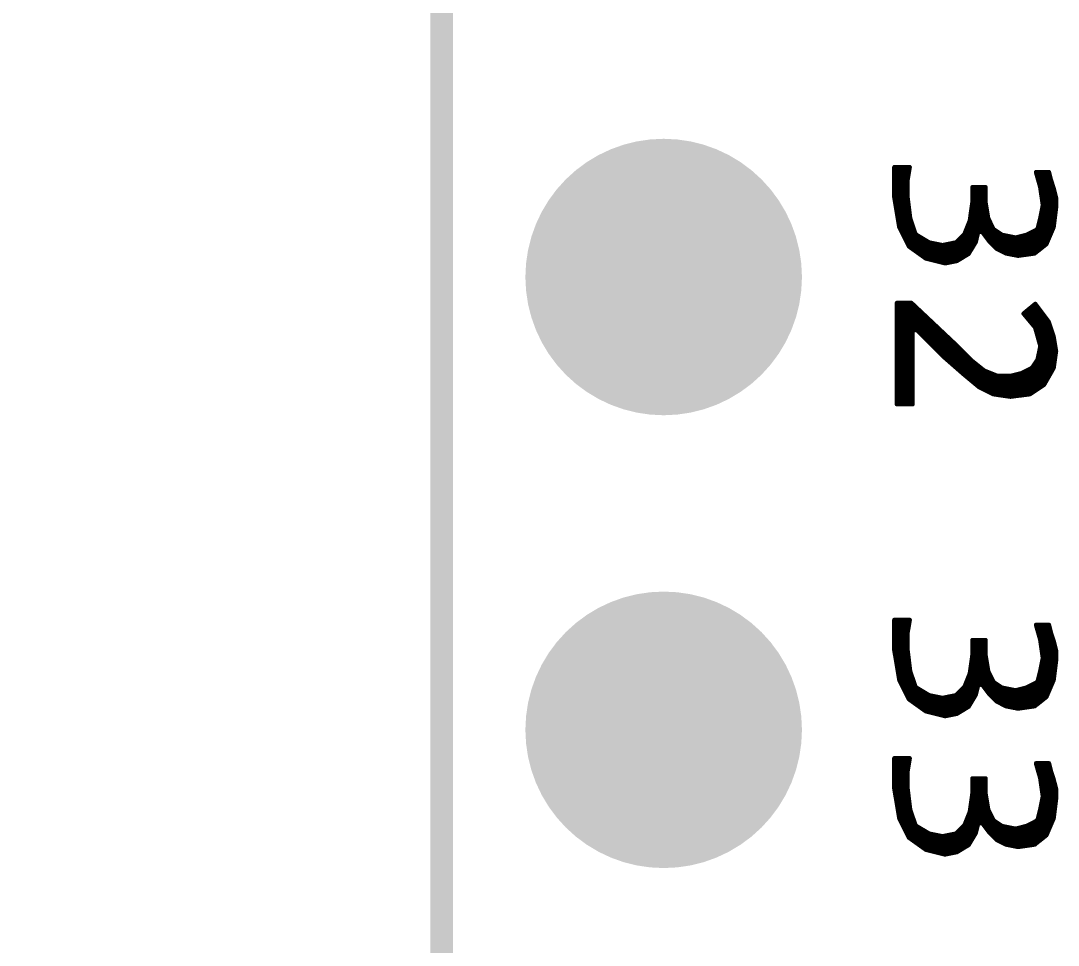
# Model space of a CAD drawing. Extents: x 491.8 to 537.2, y 395.3 to 465.5.
# Drawn here: x 497.64 to 503.46, y 428.02 to 433.21 of the extents above; entities that cross this region are included whole.
import ezdxf

# ---------------------------------------------------------------- set-up
doc = ezdxf.new("R2010")
doc.units = 0
doc.header["$MEASUREMENT"] = 0
doc.layers.get('0').update_dxf_attribs({"linetype": 'CONTINUOUS'})
doc.layers.get('Defpoints').update_dxf_attribs({"linetype": 'CONTINUOUS'})
doc.layers.add('SILKSCREENTOP_P', color=251, linetype='CONTINUOUS')
doc.styles.get("Standard").update_dxf_attribs({"font": 'arial.ttf'})
doc.dimstyles.get("Standard").update_dxf_attribs({"dimtxt": 1.5, "dimasz": 1.5, "dimexe": 0.18, "dimexo": 0, "dimgap": 0.5, "dimtad": 0, "dimtih": 1, "dimtoh": 1, "dimzin": 0, "dimdsep": 46, "dimtxsty": 'Standard', "dimcen": 0.09, "dimadec": 0, "dimazin": 0, "dimtfac": 1, "dimtofl": 0, "dimtmove": 2, "dimatfit": 3, "dimfxl": 1, "dimtolj": 1, "dimtzin": 0, "dimarcsym": 0})

# ---------------------------------------------------------------- blocks, each defined once
blk = doc.blocks.new('ROUND_1')
at = {"const_width": 0.0127}
blk.add_lwpolyline([(-0.00635, 0, 1), (0.00635, 0, 1)], format="xyb", close=True, dxfattribs=at)
blk = doc.blocks.new('ROUND_370')
at = {"const_width": 0.77546}
blk.add_lwpolyline([(-0.38773, 0, 1), (0.38773, 0, 1)], format="xyb", close=True, dxfattribs=at)
blk = doc.blocks.new('*D53')
at = {"color": 0, "linetype": 'Continuous', "lineweight": -2}
for p, q in [((501.0318, 448.26), (494.2153, 448.26)), ((494.3953, 446.76), (494.3953, 425.3958)), ((494.3953, 401.5), (494.3953, 422.8641)), ((501.0318, 400), (494.2153, 400))]:
    blk.add_line(p, q, dxfattribs=at)
at = {"color": 0, "linetype": 'Continuous'}
for points in [[(494.1453, 446.76), (494.6453, 446.76), (494.3953, 448.26)], [(494.1453, 401.5), (494.6453, 401.5), (494.3953, 400)]]:
    blk.add_solid(points, dxfattribs=at)
at = {"layer": 'Defpoints', "color": 0, "linetype": 'Continuous'}
for p in [(501.0318, 448.26), (494.3953, 400), (501.0318, 400)]:
    blk.add_point(p, dxfattribs=at)
at = {"color": 0, "linetype": 'Continuous', "insert": (494.3953, 424.13), "char_height": 1.5, "attachment_point": 5}
blk.add_mtext('\\A1;48.26', dxfattribs=at)

msp = doc.modelspace()

# ---------------------------------------------------------------- linework, layer by layer
at = {"const_width": 0.127}
msp.add_lwpolyline([(500.000016, 400.99996), (500.000016, 447.259964)], dxfattribs=at)
at = {"layer": 'SILKSCREENTOP_P', "const_width": 0.0254}
for points in [[(502.623836, 432.386486), (502.538492, 432.386486)], [(502.538492, 432.386486), (502.538492, 432.216814)], [(502.539, 432.214274), (502.539, 432.386486)], [(502.5644, 432.061874), (502.5644, 432.386486)], [(502.5898, 432.003454), (502.5898, 432.386486)], [(502.612152, 432.316636), (502.623836, 432.386486)], [(502.6152, 432.334924), (502.6152, 432.386486)], [(502.611898, 432.31435), (502.612152, 432.316636)], [(502.611898, 432.215544), (502.611898, 432.31435)], [(503.404886, 432.358292), (503.333004, 432.358292)], [(503.333004, 432.358292), (503.356626, 432.275488)], [(503.3518, 432.292252), (503.3518, 432.358292)], [(503.3772, 431.945034), (503.3772, 432.358292)], [(503.4026, 431.98415), (503.4026, 432.358292)], [(503.41657, 432.311302), (503.404886, 432.358292)], [(503.417078, 432.31054), (503.41657, 432.311302)], [(503.430794, 432.26863), (503.417078, 432.31054)], [(503.049286, 432.273456), (502.976134, 432.273456)], [(502.976134, 432.273456), (502.976134, 432.18735)], [(502.9962, 431.976276), (502.9962, 432.273456)], [(503.0216, 432.030632), (503.0216, 432.273456)], [(503.047, 432.002946), (503.047, 432.273456)], [(503.049286, 432.18735), (503.049286, 432.273456)], [(503.356626, 432.275488), (503.35688, 432.273964)], [(503.35688, 432.273964), (503.371104, 432.175158)], [(503.428, 432.043332), (503.428, 432.277266)], [(503.44451, 432.21402), (503.430794, 432.26863)], [(502.538492, 432.216814), (502.566432, 432.05019)], [(502.612152, 432.21402), (502.611898, 432.215544)], [(502.626122, 432.101244), (502.612152, 432.21402)], [(502.6152, 431.952654), (502.6152, 432.189128)], [(502.97588, 432.185572), (502.96191, 432.086766)], [(502.976134, 432.18735), (502.97588, 432.185572)], [(503.04954, 432.185318), (503.049286, 432.18735)], [(503.44451, 432.159918), (503.44451, 432.21402)], [(502.9708, 431.92827), (502.9708, 432.150012)], [(503.063764, 432.100736), (503.04954, 432.185318)], [(503.37085, 432.17084), (503.35688, 432.100228)], [(503.371104, 432.17338), (503.37085, 432.17084)], [(503.371104, 432.175158), (503.371104, 432.17338)], [(503.430794, 432.049682), (503.44451, 432.159918)], [(502.62663, 432.098704), (502.626122, 432.101244)], [(502.655078, 432.014122), (502.62663, 432.098704)], [(502.960894, 432.083972), (502.9327, 432.01336)], [(502.96191, 432.086766), (502.960894, 432.083972)], [(503.06478, 432.09718), (503.063764, 432.100736)], [(503.092974, 432.040538), (503.06478, 432.09718)], [(503.0724, 431.969418), (503.0724, 432.08194)], [(503.356626, 432.09972), (503.342656, 432.043332)], [(503.3518, 431.924714), (503.3518, 432.080162)], [(503.35688, 432.100228), (503.356626, 432.09972)], [(502.566432, 432.05019), (502.620534, 431.941986)], [(502.6406, 431.927508), (502.6406, 432.057048)], [(502.660412, 432.007264), (502.655078, 432.014122)], [(502.9327, 432.01336), (502.929906, 432.009042)], [(502.9454, 431.89525), (502.9454, 432.044856)], [(502.993914, 431.966624), (503.007376, 432.021234)], [(503.007376, 432.021234), (503.029982, 432.025806)], [(503.029982, 432.025806), (503.071638, 431.969926)], [(503.097292, 432.035712), (503.092974, 432.040538)], [(503.13971, 432.007518), (503.097292, 432.035712)], [(503.0978, 431.944018), (503.0978, 432.035458)], [(503.1232, 431.924206), (503.1232, 432.01844)], [(503.335798, 432.03495), (503.27941, 432.006756)], [(503.301, 431.899822), (503.301, 432.017424)], [(503.3264, 431.904394), (503.3264, 432.030124)], [(503.342656, 432.043332), (503.335798, 432.03495)], [(503.390408, 431.955448), (503.430794, 432.049682)], [(502.731024, 431.964846), (502.660412, 432.007264)], [(502.666, 431.909474), (502.666, 432.003962)], [(502.6914, 431.891186), (502.6914, 431.988722)], [(502.7168, 431.874168), (502.7168, 431.973482)], [(502.735088, 431.963322), (502.731024, 431.964846)], [(502.8057, 431.949098), (502.735088, 431.963322)], [(502.7422, 431.867818), (502.7422, 431.961798)], [(502.7676, 431.861468), (502.7676, 431.956718)], [(502.881138, 431.963322), (502.810526, 431.949098)], [(502.8438, 431.851816), (502.8438, 431.955956)], [(502.8692, 431.856896), (502.8692, 431.961036)], [(502.887742, 431.966878), (502.881138, 431.963322)], [(502.929906, 432.009042), (502.887742, 431.966878)], [(502.8946, 431.86477), (502.8946, 431.973736)], [(502.92, 431.88001), (502.92, 431.999136)], [(502.954036, 431.90033), (502.993914, 431.966624)], [(503.071638, 431.969926), (503.112024, 431.929794)], [(503.144282, 432.00574), (503.13971, 432.007518)], [(503.214894, 431.991516), (503.144282, 432.00574)], [(503.1486, 431.911506), (503.1486, 432.004724)], [(503.174, 431.901346), (503.174, 431.999644)], [(503.1994, 431.896266), (503.1994, 431.994564)], [(503.220482, 431.99177), (503.214894, 431.991516)], [(503.27687, 432.00574), (503.220482, 431.99177)], [(503.2248, 431.891186), (503.2248, 431.992786)], [(503.2502, 431.892456), (503.2502, 431.999136)], [(503.2756, 431.896012), (503.2756, 432.005486)], [(503.27941, 432.006756), (503.27687, 432.00574)], [(503.324876, 431.903124), (503.390408, 431.955448)], [(502.620534, 431.941986), (502.714768, 431.874676)], [(502.793, 431.855118), (502.793, 431.951638)], [(502.810526, 431.949098), (502.8057, 431.949098)], [(502.8184, 431.848768), (502.8184, 431.950876)], [(502.88825, 431.860706), (502.954036, 431.90033)], [(503.112024, 431.929794), (503.16511, 431.903124)], [(503.16511, 431.903124), (503.231912, 431.889916)], [(503.231912, 431.889916), (503.324876, 431.903124)], [(502.714768, 431.874676), (502.822464, 431.847752)], [(502.822464, 431.847752), (502.88825, 431.860706)], [(502.633742, 431.624486), (502.552716, 431.624486)], [(502.552716, 431.624486), (502.552716, 431.05705)], [(502.5644, 431.05705), (502.5644, 431.624486)], [(502.5898, 431.05705), (502.5898, 431.624486)], [(502.6152, 431.05705), (502.6152, 431.624486)], [(502.869708, 431.402236), (502.633742, 431.624486)], [(502.6406, 431.47107), (502.6406, 431.617882)], [(503.328178, 431.618898), (503.263408, 431.56505)], [(503.3264, 431.489358), (503.3264, 431.617374)], [(503.403616, 431.518314), (503.328178, 431.618898)], [(502.666, 431.472594), (502.666, 431.594006)], [(502.6914, 431.447194), (502.6914, 431.57013)], [(502.7168, 431.421794), (502.7168, 431.546254)], [(503.263408, 431.56505), (503.325892, 431.49012)], [(503.2756, 431.550318), (503.2756, 431.574956)], [(503.301, 431.519838), (503.301, 431.596292)], [(503.3518, 431.403252), (503.3518, 431.587148)], [(503.3772, 431.16627), (503.3772, 431.553366)], [(502.7422, 431.396394), (502.7422, 431.522378)], [(502.7676, 431.370994), (502.7676, 431.498502)], [(503.325892, 431.49012), (503.328432, 431.485294)], [(503.4026, 431.21072), (503.4026, 431.51933)], [(503.430794, 431.436526), (503.403616, 431.518314)], [(502.640092, 431.467768), (502.661936, 431.476658)], [(502.640092, 431.05705), (502.640092, 431.467768)], [(502.661936, 431.476658), (502.816876, 431.321718)], [(502.793, 431.345594), (502.793, 431.474626)], [(502.8184, 431.320448), (502.8184, 431.450496)], [(503.328432, 431.485294), (503.356626, 431.386488)], [(503.428, 431.25517), (503.428, 431.444654)], [(503.444256, 431.354738), (503.430794, 431.436526)], [(502.8438, 431.298096), (502.8438, 431.42662)], [(502.8692, 431.275998), (502.8692, 431.402744)], [(502.968514, 431.303684), (502.869708, 431.402236)], [(502.8946, 431.253646), (502.8946, 431.377344)], [(503.35688, 431.380646), (503.342656, 431.310034)], [(503.356626, 431.386488), (503.35688, 431.380646)], [(502.816876, 431.321718), (502.929144, 431.22342)], [(502.92, 431.231548), (502.92, 431.351944)], [(502.9454, 431.209958), (502.9454, 431.326544)], [(503.3518, 431.149252), (503.3518, 431.355754)], [(503.430794, 431.26025), (503.444256, 431.354738)], [(502.96953, 431.302668), (502.968514, 431.303684)], [(503.040142, 431.24628), (502.96953, 431.302668)], [(502.9708, 431.188876), (502.9708, 431.301652)], [(502.9962, 431.16754), (502.9962, 431.281332)], [(503.0216, 431.149506), (503.0216, 431.261012)], [(503.307604, 431.25898), (503.251216, 431.230532)], [(503.301, 431.11547), (503.301, 431.255424)], [(503.312684, 431.263298), (503.307604, 431.25898)], [(503.340878, 431.305462), (503.312684, 431.263298)], [(503.3264, 431.132488), (503.3264, 431.283872)], [(503.342656, 431.310034), (503.340878, 431.305462)], [(503.3772, 431.16627), (503.430794, 431.26025)], [(502.929144, 431.22342), (503.01271, 431.153824)], [(503.04319, 431.244248), (503.040142, 431.24628)], [(503.113802, 431.216054), (503.04319, 431.244248)], [(503.047, 431.136806), (503.047, 431.242724)], [(503.0724, 431.124106), (503.0724, 431.232564)], [(503.0978, 431.112676), (503.0978, 431.222404)], [(503.118628, 431.215292), (503.113802, 431.216054)], [(503.188986, 431.215292), (503.118628, 431.215292)], [(503.1232, 431.10912), (503.1232, 431.215292)], [(503.1486, 431.10531), (503.1486, 431.215292)], [(503.174, 431.101754), (503.174, 431.215292)], [(503.192288, 431.215546), (503.188986, 431.215292)], [(503.248676, 431.22977), (503.192288, 431.215546)], [(503.1994, 431.100738), (503.1994, 431.217324)], [(503.2248, 431.10404), (503.2248, 431.223674)], [(503.251216, 431.230532), (503.248676, 431.22977)], [(503.2502, 431.107088), (503.2502, 431.230278)], [(503.2756, 431.11039), (503.2756, 431.242724)], [(503.01271, 431.153824), (503.094244, 431.113184)], [(503.297444, 431.113184), (503.3772, 431.16627)], [(503.094244, 431.113184), (503.18924, 431.099468)], [(503.18924, 431.099468), (503.297444, 431.113184)], [(502.552716, 431.05705), (502.640092, 431.05705)], [(502.623836, 429.846486), (502.538492, 429.846486)], [(502.538492, 429.846486), (502.538492, 429.676814)], [(502.539, 429.674274), (502.539, 429.846486)], [(502.5644, 429.521874), (502.5644, 429.846486)], [(502.5898, 429.463454), (502.5898, 429.846486)], [(502.612152, 429.776636), (502.623836, 429.846486)], [(502.6152, 429.794924), (502.6152, 429.846486)], [(503.404886, 429.818292), (503.333004, 429.818292)], [(503.333004, 429.818292), (503.356626, 429.735488)], [(503.3518, 429.752252), (503.3518, 429.818292)], [(503.3772, 429.405034), (503.3772, 429.818292)], [(503.4026, 429.44415), (503.4026, 429.818292)], [(503.41657, 429.771302), (503.404886, 429.818292)], [(502.611898, 429.77435), (502.612152, 429.776636)], [(502.611898, 429.675544), (502.611898, 429.77435)], [(503.417078, 429.77054), (503.41657, 429.771302)], [(503.430794, 429.72863), (503.417078, 429.77054)], [(503.049286, 429.733456), (502.976134, 429.733456)], [(502.976134, 429.733456), (502.976134, 429.64735)], [(502.9962, 429.436276), (502.9962, 429.733456)], [(503.0216, 429.490632), (503.0216, 429.733456)], [(503.047, 429.462946), (503.047, 429.733456)], [(503.049286, 429.64735), (503.049286, 429.733456)], [(503.356626, 429.735488), (503.35688, 429.733964)], [(503.35688, 429.733964), (503.371104, 429.635158)], [(503.428, 429.503332), (503.428, 429.737266)], [(503.44451, 429.67402), (503.430794, 429.72863)], [(502.538492, 429.676814), (502.566432, 429.51019)], [(502.612152, 429.67402), (502.611898, 429.675544)], [(502.626122, 429.561244), (502.612152, 429.67402)], [(502.6152, 429.412654), (502.6152, 429.649128)], [(502.97588, 429.645572), (502.96191, 429.546766)], [(502.976134, 429.64735), (502.97588, 429.645572)], [(503.04954, 429.645318), (503.049286, 429.64735)], [(503.063764, 429.560736), (503.04954, 429.645318)], [(503.37085, 429.63084), (503.35688, 429.560228)], [(503.371104, 429.63338), (503.37085, 429.63084)], [(503.371104, 429.635158), (503.371104, 429.63338)], [(503.44451, 429.619918), (503.44451, 429.67402)], [(502.9708, 429.38827), (502.9708, 429.610012)], [(503.430794, 429.509682), (503.44451, 429.619918)], [(502.566432, 429.51019), (502.620534, 429.401986)], [(502.62663, 429.558704), (502.626122, 429.561244)], [(502.655078, 429.474122), (502.62663, 429.558704)], [(502.6406, 429.387508), (502.6406, 429.517048)], [(502.960894, 429.543972), (502.9327, 429.47336)], [(502.96191, 429.546766), (502.960894, 429.543972)], [(503.06478, 429.55718), (503.063764, 429.560736)], [(503.092974, 429.500538), (503.06478, 429.55718)], [(503.0724, 429.429418), (503.0724, 429.54194)], [(503.356626, 429.55972), (503.342656, 429.503332)], [(503.3518, 429.384714), (503.3518, 429.540162)], [(503.35688, 429.560228), (503.356626, 429.55972)], [(503.390408, 429.415448), (503.430794, 429.509682)], [(502.660412, 429.467264), (502.655078, 429.474122)], [(502.731024, 429.424846), (502.660412, 429.467264)], [(502.666, 429.369474), (502.666, 429.463962)], [(502.929906, 429.469042), (502.887742, 429.426878)], [(502.92, 429.34001), (502.92, 429.459136)], [(502.9327, 429.47336), (502.929906, 429.469042)], [(502.9454, 429.35525), (502.9454, 429.504856)], [(502.993914, 429.426624), (503.007376, 429.481234)], [(503.007376, 429.481234), (503.029982, 429.485806)], [(503.029982, 429.485806), (503.071638, 429.429926)], [(503.097292, 429.495712), (503.092974, 429.500538)], [(503.13971, 429.467518), (503.097292, 429.495712)], [(503.0978, 429.404018), (503.0978, 429.495458)], [(503.1232, 429.384206), (503.1232, 429.47844)], [(503.144282, 429.46574), (503.13971, 429.467518)], [(503.214894, 429.451516), (503.144282, 429.46574)], [(503.1486, 429.371506), (503.1486, 429.464724)], [(503.174, 429.361346), (503.174, 429.459644)], [(503.1994, 429.356266), (503.1994, 429.454564)], [(503.220482, 429.45177), (503.214894, 429.451516)], [(503.27687, 429.46574), (503.220482, 429.45177)], [(503.2248, 429.351186), (503.2248, 429.452786)], [(503.2502, 429.352456), (503.2502, 429.459136)], [(503.2756, 429.356012), (503.2756, 429.465486)], [(503.27941, 429.466756), (503.27687, 429.46574)], [(503.335798, 429.49495), (503.27941, 429.466756)], [(503.301, 429.359822), (503.301, 429.477424)], [(503.3264, 429.364394), (503.3264, 429.490124)], [(503.342656, 429.503332), (503.335798, 429.49495)], [(502.620534, 429.401986), (502.714768, 429.334676)], [(502.6914, 429.351186), (502.6914, 429.448722)], [(502.7168, 429.334168), (502.7168, 429.433482)], [(502.735088, 429.423322), (502.731024, 429.424846)], [(502.8057, 429.409098), (502.735088, 429.423322)], [(502.7422, 429.327818), (502.7422, 429.421798)], [(502.7676, 429.321468), (502.7676, 429.416718)], [(502.793, 429.315118), (502.793, 429.411638)], [(502.810526, 429.409098), (502.8057, 429.409098)], [(502.881138, 429.423322), (502.810526, 429.409098)], [(502.8184, 429.308768), (502.8184, 429.410876)], [(502.8438, 429.311816), (502.8438, 429.415956)], [(502.8692, 429.316896), (502.8692, 429.421036)], [(502.887742, 429.426878), (502.881138, 429.423322)], [(502.8946, 429.32477), (502.8946, 429.433736)], [(502.954036, 429.36033), (502.993914, 429.426624)], [(503.071638, 429.429926), (503.112024, 429.389794)], [(503.324876, 429.363124), (503.390408, 429.415448)], [(502.714768, 429.334676), (502.822464, 429.307752)], [(502.88825, 429.320706), (502.954036, 429.36033)], [(503.112024, 429.389794), (503.16511, 429.363124)], [(503.16511, 429.363124), (503.231912, 429.349916)], [(503.231912, 429.349916), (503.324876, 429.363124)], [(502.822464, 429.307752), (502.88825, 429.320706)], [(502.623836, 429.070262), (502.538492, 429.070262)], [(502.538492, 429.070262), (502.538492, 428.90059)], [(502.539, 428.89805), (502.539, 429.070262)], [(502.5644, 428.74565), (502.5644, 429.070262)], [(502.5898, 428.68723), (502.5898, 429.070262)], [(502.612152, 429.000412), (502.623836, 429.070262)], [(502.6152, 429.0187), (502.6152, 429.070262)], [(502.611898, 428.99838), (502.612152, 429.000412)], [(502.611898, 428.899574), (502.611898, 428.99838)], [(503.404886, 429.042068), (503.333004, 429.042068)], [(503.333004, 429.042068), (503.356626, 428.959518)], [(503.3518, 428.976028), (503.3518, 429.042068)], [(503.3772, 428.62881), (503.3772, 429.042068)], [(503.4026, 428.667926), (503.4026, 429.042068)], [(503.41657, 428.995332), (503.404886, 429.042068)], [(503.417078, 428.994316), (503.41657, 428.995332)], [(503.430794, 428.952406), (503.417078, 428.994316)], [(503.049286, 428.957486), (502.976134, 428.957486)], [(502.976134, 428.957486), (502.976134, 428.87138)], [(502.9962, 428.660052), (502.9962, 428.957486)], [(503.0216, 428.714662), (503.0216, 428.957486)], [(503.047, 428.686976), (503.047, 428.957486)], [(503.049286, 428.87138), (503.049286, 428.957486)], [(503.356626, 428.959518), (503.35688, 428.95774)], [(503.35688, 428.95774), (503.371104, 428.858934)], [(503.428, 428.727108), (503.428, 428.961296)], [(503.44451, 428.89805), (503.430794, 428.952406)], [(502.538492, 428.90059), (502.566432, 428.73422)], [(502.612152, 428.89805), (502.611898, 428.899574)], [(502.626122, 428.78502), (502.612152, 428.89805)], [(502.6152, 428.63643), (502.6152, 428.872904)], [(502.97588, 428.869602), (502.96191, 428.770796)], [(502.976134, 428.87138), (502.97588, 428.869602)], [(503.04954, 428.869348), (503.049286, 428.87138)], [(503.063764, 428.784512), (503.04954, 428.869348)], [(503.44451, 428.843948), (503.44451, 428.89805)], [(502.9708, 428.612046), (502.9708, 428.833788)], [(503.37085, 428.854616), (503.35688, 428.784258)], [(503.371104, 428.857156), (503.37085, 428.854616)], [(503.371104, 428.858934), (503.371104, 428.857156)], [(503.430794, 428.733458), (503.44451, 428.843948)], [(502.62663, 428.782734), (502.626122, 428.78502)], [(502.655078, 428.697898), (502.62663, 428.782734)], [(502.960894, 428.767748), (502.9327, 428.69739)], [(502.96191, 428.770796), (502.960894, 428.767748)], [(503.06478, 428.780956), (503.063764, 428.784512)], [(503.092974, 428.724568), (503.06478, 428.780956)], [(503.0724, 428.653194), (503.0724, 428.76597)], [(503.356626, 428.783496), (503.342656, 428.727108)], [(503.3518, 428.60849), (503.3518, 428.764192)], [(503.35688, 428.784258), (503.356626, 428.783496)], [(502.566432, 428.73422), (502.620534, 428.625762)], [(502.6406, 428.611538), (502.6406, 428.741078)], [(502.660412, 428.69104), (502.655078, 428.697898)], [(502.9327, 428.69739), (502.929906, 428.693072)], [(502.9454, 428.579026), (502.9454, 428.728886)], [(502.993914, 428.6504), (503.007376, 428.70501)], [(503.007376, 428.70501), (503.029982, 428.709582)], [(503.029982, 428.709582), (503.071638, 428.653956)], [(503.097292, 428.719742), (503.092974, 428.724568)], [(503.13971, 428.691548), (503.097292, 428.719742)], [(503.0978, 428.627794), (503.0978, 428.719488)], [(503.1232, 428.607982), (503.1232, 428.70247)], [(503.335798, 428.71898), (503.27941, 428.690532)], [(503.301, 428.583598), (503.301, 428.701454)], [(503.3264, 428.58817), (503.3264, 428.714154)], [(503.342656, 428.727108), (503.335798, 428.71898)], [(503.390408, 428.639478), (503.430794, 428.733458)], [(502.731024, 428.648876), (502.660412, 428.69104)], [(502.666, 428.59325), (502.666, 428.687738)], [(502.6914, 428.575216), (502.6914, 428.672498)], [(502.7168, 428.557944), (502.7168, 428.657258)], [(502.735088, 428.647098), (502.731024, 428.648876)], [(502.8057, 428.633128), (502.735088, 428.647098)], [(502.7422, 428.551594), (502.7422, 428.645828)], [(502.7676, 428.545244), (502.7676, 428.640748)], [(502.881138, 428.647098), (502.810526, 428.633128)], [(502.8438, 428.535846), (502.8438, 428.639732)], [(502.8692, 428.540926), (502.8692, 428.644812)], [(502.887742, 428.650654), (502.881138, 428.647098)], [(502.929906, 428.693072), (502.887742, 428.650654)], [(502.8946, 428.548546), (502.8946, 428.657766)], [(502.92, 428.563786), (502.92, 428.683166)], [(502.954036, 428.58436), (502.993914, 428.6504)], [(503.071638, 428.653956), (503.112024, 428.61357)], [(503.144282, 428.689516), (503.13971, 428.691548)], [(503.214894, 428.675546), (503.144282, 428.689516)], [(503.1486, 428.595282), (503.1486, 428.688754)], [(503.174, 428.585376), (503.174, 428.683674)], [(503.1994, 428.580296), (503.1994, 428.678594)], [(503.220482, 428.675546), (503.214894, 428.675546)], [(503.27687, 428.68977), (503.220482, 428.675546)], [(503.2248, 428.575216), (503.2248, 428.676562)], [(503.2502, 428.576486), (503.2502, 428.682912)], [(503.2756, 428.580042), (503.2756, 428.689262)], [(503.27941, 428.690532), (503.27687, 428.68977)], [(503.324876, 428.587154), (503.390408, 428.639478)], [(502.620534, 428.625762), (502.714768, 428.558452)], [(502.793, 428.538894), (502.793, 428.635668)], [(502.810526, 428.633128), (502.8057, 428.633128)], [(502.8184, 428.532544), (502.8184, 428.634652)], [(502.88825, 428.544736), (502.954036, 428.58436)], [(503.112024, 428.61357), (503.16511, 428.587154)], [(503.16511, 428.587154), (503.231912, 428.573692)], [(503.231912, 428.573692), (503.324876, 428.587154)], [(502.714768, 428.558452), (502.822464, 428.531528)], [(502.822464, 428.531528), (502.88825, 428.544736)]]:
    msp.add_lwpolyline(points, dxfattribs=at)

# ---------------------------------------------------------------- block references
for p in [(501.244616, 431.770282), (501.244616, 429.230282)]:
    msp.add_blockref('ROUND_370', p)
at = {"layer": 'SILKSCREENTOP_P'}
for p in [(502.538492, 432.386486), (502.539, 432.386486), (502.5644, 432.386486), (502.5898, 432.386486), (502.6152, 432.386486), (502.623836, 432.386486), (502.611898, 432.31435), (502.612152, 432.316636), (502.6152, 432.334924), (503.333004, 432.358292), (503.3518, 432.358292), (503.3772, 432.358292), (503.4026, 432.358292), (503.404886, 432.358292), (503.41657, 432.311302), (503.417078, 432.31054), (502.976134, 432.273456), (502.9962, 432.273456), (503.0216, 432.273456), (503.047, 432.273456), (503.049286, 432.273456), (503.3518, 432.292252), (503.356626, 432.275488), (503.35688, 432.273964), (503.428, 432.277266), (503.430794, 432.26863), (502.538492, 432.216814), (502.539, 432.214274), (502.611898, 432.215544), (502.612152, 432.21402), (502.6152, 432.189128), (502.97588, 432.185572), (502.976134, 432.18735), (503.049286, 432.18735), (503.44451, 432.21402), (503.44451, 432.21402), (502.9708, 432.150012), (503.04954, 432.185318), (503.37085, 432.17084), (503.371104, 432.175158), (503.371104, 432.17338), (503.44451, 432.159918), (502.626122, 432.101244), (502.62663, 432.098704), (502.960894, 432.083972), (502.96191, 432.086766), (503.063764, 432.100736), (503.06478, 432.09718), (503.0724, 432.08194), (503.3518, 432.080162), (503.356626, 432.09972), (503.35688, 432.100228), (502.5644, 432.061874), (502.566432, 432.05019), (502.6406, 432.057048), (502.655078, 432.014122), (502.9327, 432.01336), (502.9454, 432.044856), (503.007376, 432.021234), (503.0216, 432.030632), (503.029982, 432.025806), (503.092974, 432.040538), (503.097292, 432.035712), (503.0978, 432.035458), (503.1232, 432.01844), (503.301, 432.017424), (503.3264, 432.030124), (503.335798, 432.03495), (503.342656, 432.043332), (503.428, 432.043332), (503.430794, 432.049682), (502.5898, 432.003454), (502.6152, 431.952654), (502.660412, 432.007264), (502.666, 432.003962), (502.6914, 431.988722), (502.7168, 431.973482), (502.731024, 431.964846), (502.735088, 431.963322), (502.7422, 431.961798), (502.7676, 431.956718), (502.8438, 431.955956), (502.8692, 431.961036), (502.881138, 431.963322), (502.887742, 431.966878), (502.8946, 431.973736), (502.92, 431.999136), (502.929906, 432.009042), (502.993914, 431.966624), (502.9962, 431.976276), (503.047, 432.002946), (503.071638, 431.969926), (503.0724, 431.969418), (503.13971, 432.007518), (503.144282, 432.00574), (503.1486, 432.004724), (503.174, 431.999644), (503.1994, 431.994564), (503.214894, 431.991516), (503.220482, 431.99177), (503.2248, 431.992786), (503.2502, 431.999136), (503.2756, 432.005486), (503.27687, 432.00574), (503.27941, 432.006756), (503.390408, 431.955448), (503.4026, 431.98415), (502.620534, 431.941986), (502.6406, 431.927508), (502.666, 431.909474), (502.793, 431.951638), (502.8057, 431.949098), (502.810526, 431.949098), (502.8184, 431.950876), (502.9454, 431.89525), (502.954036, 431.90033), (502.9708, 431.92827), (503.0978, 431.944018), (503.112024, 431.929794), (503.1232, 431.924206), (503.1486, 431.911506), (503.16511, 431.903124), (503.174, 431.901346), (503.1994, 431.896266), (503.2756, 431.896012), (503.301, 431.899822), (503.324876, 431.903124), (503.3264, 431.904394), (503.3518, 431.924714), (503.3772, 431.945034), (502.6914, 431.891186), (502.714768, 431.874676), (502.7168, 431.874168), (502.7422, 431.867818), (502.7676, 431.861468), (502.793, 431.855118), (502.8184, 431.848768), (502.822464, 431.847752), (502.8438, 431.851816), (502.8692, 431.856896), (502.88825, 431.860706), (502.8946, 431.86477), (502.92, 431.88001), (503.2248, 431.891186), (503.231912, 431.889916), (503.2502, 431.892456), (502.552716, 431.624486), (502.5644, 431.624486), (502.5898, 431.624486), (502.6152, 431.624486), (502.633742, 431.624486), (502.6406, 431.617882), (503.3264, 431.617374), (503.328178, 431.618898), (502.666, 431.594006), (502.6914, 431.57013), (502.7168, 431.546254), (503.263408, 431.56505), (503.2756, 431.574956), (503.2756, 431.550318), (503.301, 431.596292), (503.3518, 431.587148), (503.3772, 431.553366), (502.7422, 431.522378), (502.7676, 431.498502), (503.301, 431.519838), (503.325892, 431.49012), (503.3264, 431.489358), (503.4026, 431.51933), (503.403616, 431.518314), (502.640092, 431.467768), (502.6406, 431.47107), (502.661936, 431.476658), (502.666, 431.472594), (502.6914, 431.447194), (502.793, 431.474626), (502.8184, 431.450496), (503.328432, 431.485294), (503.428, 431.444654), (503.430794, 431.436526), (502.7168, 431.421794), (502.7422, 431.396394), (502.7676, 431.370994), (502.8438, 431.42662), (502.8692, 431.402744), (502.869708, 431.402236), (502.8946, 431.377344), (503.3518, 431.403252), (503.356626, 431.386488), (503.35688, 431.380646), (502.793, 431.345594), (502.816876, 431.321718), (502.8184, 431.320448), (502.92, 431.351944), (502.9454, 431.326544), (503.3518, 431.355754), (503.444256, 431.354738), (503.444256, 431.354738), (502.8438, 431.298096), (502.8692, 431.275998), (502.968514, 431.303684), (502.96953, 431.302668), (502.9708, 431.301652), (502.9962, 431.281332), (503.0216, 431.261012), (503.301, 431.255424), (503.307604, 431.25898), (503.312684, 431.263298), (503.3264, 431.283872), (503.340878, 431.305462), (503.342656, 431.310034), (503.428, 431.25517), (503.430794, 431.26025), (502.8946, 431.253646), (502.92, 431.231548), (502.929144, 431.22342), (502.9454, 431.209958), (503.040142, 431.24628), (503.04319, 431.244248), (503.047, 431.242724), (503.0724, 431.232564), (503.0978, 431.222404), (503.113802, 431.216054), (503.118628, 431.215292), (503.1232, 431.215292), (503.1486, 431.215292), (503.174, 431.215292), (503.188986, 431.215292), (503.192288, 431.215546), (503.1994, 431.217324), (503.2248, 431.223674), (503.248676, 431.22977), (503.2502, 431.230278), (503.251216, 431.230532), (503.2756, 431.242724), (503.4026, 431.21072), (502.9708, 431.188876), (502.9962, 431.16754), (503.01271, 431.153824), (503.0216, 431.149506), (503.3518, 431.149252), (503.3772, 431.16627), (503.3772, 431.16627), (503.047, 431.136806), (503.0724, 431.124106), (503.094244, 431.113184), (503.0978, 431.112676), (503.1232, 431.10912), (503.1486, 431.10531), (503.174, 431.101754), (503.18924, 431.099468), (503.1994, 431.100738), (503.2248, 431.10404), (503.2502, 431.107088), (503.2756, 431.11039), (503.297444, 431.113184), (503.301, 431.11547), (503.3264, 431.132488), (502.552716, 431.05705), (502.5644, 431.05705), (502.5898, 431.05705), (502.6152, 431.05705), (502.640092, 431.05705), (502.538492, 429.846486), (502.539, 429.846486), (502.5644, 429.846486), (502.5898, 429.846486), (502.6152, 429.846486), (502.623836, 429.846486), (503.333004, 429.818292), (503.3518, 429.818292), (503.3772, 429.818292), (503.4026, 429.818292), (503.404886, 429.818292), (502.611898, 429.77435), (502.612152, 429.776636), (502.6152, 429.794924), (503.3518, 429.752252), (503.41657, 429.771302), (503.417078, 429.77054), (502.976134, 429.733456), (502.9962, 429.733456), (503.0216, 429.733456), (503.047, 429.733456), (503.049286, 429.733456), (503.356626, 429.735488), (503.35688, 429.733964), (503.428, 429.737266), (503.430794, 429.72863), (502.538492, 429.676814), (502.539, 429.674274), (502.611898, 429.675544), (502.612152, 429.67402), (502.6152, 429.649128), (502.97588, 429.645572), (502.976134, 429.64735), (503.049286, 429.64735), (503.04954, 429.645318), (503.37085, 429.63084), (503.371104, 429.635158), (503.371104, 429.63338), (503.44451, 429.67402), (503.44451, 429.67402), (502.9708, 429.610012), (503.44451, 429.619918), (502.5644, 429.521874), (502.566432, 429.51019), (502.626122, 429.561244), (502.62663, 429.558704), (502.6406, 429.517048), (502.960894, 429.543972), (502.96191, 429.546766), (503.063764, 429.560736), (503.06478, 429.55718), (503.0724, 429.54194), (503.3518, 429.540162), (503.356626, 429.55972), (503.35688, 429.560228), (503.430794, 429.509682), (502.5898, 429.463454), (502.655078, 429.474122), (502.660412, 429.467264), (502.666, 429.463962), (502.92, 429.459136), (502.929906, 429.469042), (502.9327, 429.47336), (502.9454, 429.504856), (503.007376, 429.481234), (503.0216, 429.490632), (503.029982, 429.485806), (503.047, 429.462946), (503.092974, 429.500538), (503.097292, 429.495712), (503.0978, 429.495458), (503.1232, 429.47844), (503.13971, 429.467518), (503.144282, 429.46574), (503.1486, 429.464724), (503.174, 429.459644), (503.1994, 429.454564), (503.214894, 429.451516), (503.220482, 429.45177), (503.2248, 429.452786), (503.2502, 429.459136), (503.2756, 429.465486), (503.27687, 429.46574), (503.27941, 429.466756), (503.301, 429.477424), (503.3264, 429.490124), (503.335798, 429.49495), (503.342656, 429.503332), (503.428, 429.503332), (502.6152, 429.412654), (502.620534, 429.401986), (502.6914, 429.448722), (502.7168, 429.433482), (502.731024, 429.424846), (502.735088, 429.423322), (502.7422, 429.421798), (502.7676, 429.416718), (502.793, 429.411638), (502.8057, 429.409098), (502.810526, 429.409098), (502.8184, 429.410876), (502.8438, 429.415956), (502.8692, 429.421036), (502.881138, 429.423322), (502.887742, 429.426878), (502.8946, 429.433736), (502.993914, 429.426624), (502.9962, 429.436276), (503.071638, 429.429926), (503.0724, 429.429418), (503.0978, 429.404018), (503.3772, 429.405034), (503.390408, 429.415448), (503.4026, 429.44415), (502.6406, 429.387508), (502.666, 429.369474), (502.6914, 429.351186), (502.714768, 429.334676), (502.92, 429.34001), (502.9454, 429.35525), (502.954036, 429.36033), (502.9708, 429.38827), (503.112024, 429.389794), (503.1232, 429.384206), (503.1486, 429.371506), (503.16511, 429.363124), (503.174, 429.361346), (503.1994, 429.356266), (503.2248, 429.351186), (503.231912, 429.349916), (503.2502, 429.352456), (503.2756, 429.356012), (503.301, 429.359822), (503.324876, 429.363124), (503.3264, 429.364394), (503.3518, 429.384714), (502.7168, 429.334168), (502.7422, 429.327818), (502.7676, 429.321468), (502.793, 429.315118), (502.8184, 429.308768), (502.822464, 429.307752), (502.8438, 429.311816), (502.8692, 429.316896), (502.88825, 429.320706), (502.8946, 429.32477), (502.538492, 429.070262), (502.539, 429.070262), (502.5644, 429.070262), (502.5898, 429.070262), (502.6152, 429.070262), (502.623836, 429.070262), (502.611898, 428.99838), (502.612152, 429.000412), (502.6152, 429.0187), (503.333004, 429.042068), (503.3518, 429.042068), (503.3772, 429.042068), (503.4026, 429.042068), (503.404886, 429.042068), (503.41657, 428.995332), (503.417078, 428.994316), (502.976134, 428.957486), (502.9962, 428.957486), (503.0216, 428.957486), (503.047, 428.957486), (503.049286, 428.957486), (503.3518, 428.976028), (503.356626, 428.959518), (503.35688, 428.95774), (503.428, 428.961296), (503.430794, 428.952406), (502.538492, 428.90059), (502.539, 428.89805), (502.611898, 428.899574), (502.612152, 428.89805), (502.6152, 428.872904), (502.97588, 428.869602), (502.976134, 428.87138), (503.049286, 428.87138), (503.04954, 428.869348), (503.44451, 428.89805), (503.44451, 428.89805), (502.9708, 428.833788), (503.37085, 428.854616), (503.371104, 428.858934), (503.371104, 428.857156), (503.44451, 428.843948), (502.626122, 428.78502), (502.62663, 428.782734), (502.960894, 428.767748), (502.96191, 428.770796), (503.063764, 428.784512), (503.06478, 428.780956), (503.0724, 428.76597), (503.3518, 428.764192), (503.356626, 428.783496), (503.35688, 428.784258), (502.5644, 428.74565), (502.566432, 428.73422), (502.6406, 428.741078), (502.655078, 428.697898), (502.9327, 428.69739), (502.9454, 428.728886), (503.007376, 428.70501), (503.0216, 428.714662), (503.029982, 428.709582), (503.092974, 428.724568), (503.097292, 428.719742), (503.0978, 428.719488), (503.1232, 428.70247), (503.301, 428.701454), (503.3264, 428.714154), (503.335798, 428.71898), (503.342656, 428.727108), (503.428, 428.727108), (503.430794, 428.733458), (502.5898, 428.68723), (502.660412, 428.69104), (502.666, 428.687738), (502.6914, 428.672498), (502.7168, 428.657258), (502.731024, 428.648876), (502.735088, 428.647098), (502.7422, 428.645828), (502.7676, 428.640748), (502.8438, 428.639732), (502.8692, 428.644812), (502.881138, 428.647098), (502.887742, 428.650654), (502.8946, 428.657766), (502.92, 428.683166), (502.929906, 428.693072), (502.993914, 428.6504), (502.9962, 428.660052), (503.047, 428.686976), (503.071638, 428.653956), (503.0724, 428.653194), (503.13971, 428.691548), (503.144282, 428.689516), (503.1486, 428.688754), (503.174, 428.683674), (503.1994, 428.678594), (503.214894, 428.675546), (503.220482, 428.675546), (503.2248, 428.676562), (503.2502, 428.682912), (503.2756, 428.689262), (503.27687, 428.68977), (503.27941, 428.690532), (503.390408, 428.639478), (503.4026, 428.667926), (502.6152, 428.63643), (502.620534, 428.625762), (502.6406, 428.611538), (502.666, 428.59325), (502.793, 428.635668), (502.8057, 428.633128), (502.810526, 428.633128), (502.8184, 428.634652), (502.9454, 428.579026), (502.954036, 428.58436), (502.9708, 428.612046), (503.0978, 428.627794), (503.112024, 428.61357), (503.1232, 428.607982), (503.1486, 428.595282), (503.16511, 428.587154), (503.174, 428.585376), (503.1994, 428.580296), (503.2756, 428.580042), (503.301, 428.583598), (503.324876, 428.587154), (503.3264, 428.58817), (503.3518, 428.60849), (503.3772, 428.62881), (502.6914, 428.575216), (502.714768, 428.558452), (502.7168, 428.557944), (502.7422, 428.551594), (502.7676, 428.545244), (502.793, 428.538894), (502.8184, 428.532544), (502.822464, 428.531528), (502.8438, 428.535846), (502.8692, 428.540926), (502.88825, 428.544736), (502.8946, 428.548546), (502.92, 428.563786), (503.2248, 428.575216), (503.231912, 428.573692), (503.2502, 428.576486)]:
    msp.add_blockref('ROUND_1', p, dxfattribs=at)

# ---------------------------------------------------------------- dimensions: what is measured, and where the dimension line sits
at = {"linetype": 'Continuous'}
dim = msp.add_linear_dim(base=(494.395303, 399.999962), p1=(501.031764, 448.259962), p2=(501.031764, 399.999962), angle=90, dimstyle='Standard', dxfattribs=at)
dim.commit()
dim.dimension.update_dxf_attribs({"geometry": '*D53', "text_midpoint": (494.395303, 424.129962)})

doc.saveas('drawing.dxf')
